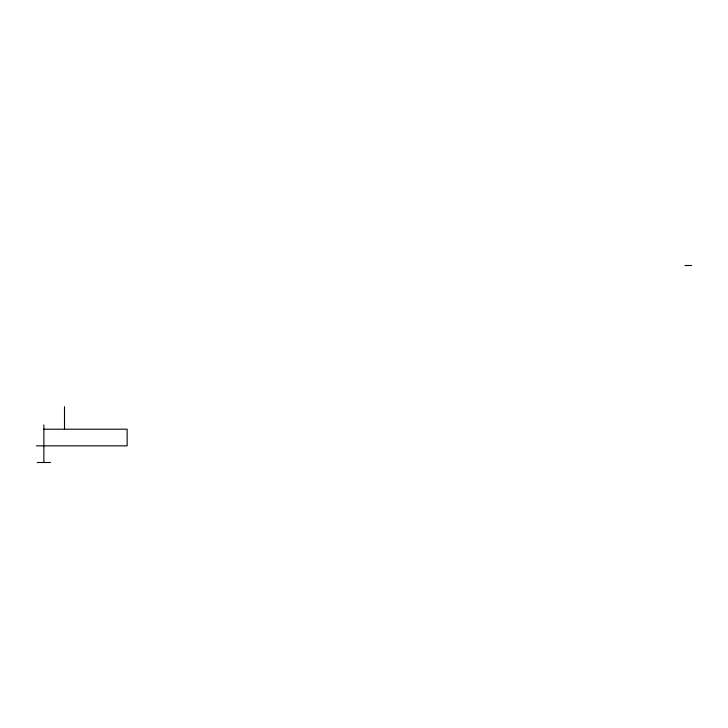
<?xml version="1.0" encoding="UTF-8"?>
<svg xmlns="http://www.w3.org/2000/svg" width="728" height="728" viewBox="0 0 728 728"><rect width="100%" height="100%" fill="white"/><g stroke="black" fill="none" stroke-linecap="round" stroke-linejoin="round"><path stroke-width="1.09" d="M684.948 265.502L691.6 265.502M43.871 429.192L127.136 429.192L127.136 445.845L36.4 445.845M37.21 462.498L50.532 462.498M64.501 406.652L64.501 429.192M43.871 424.97L43.871 462.498"/></g></svg>
